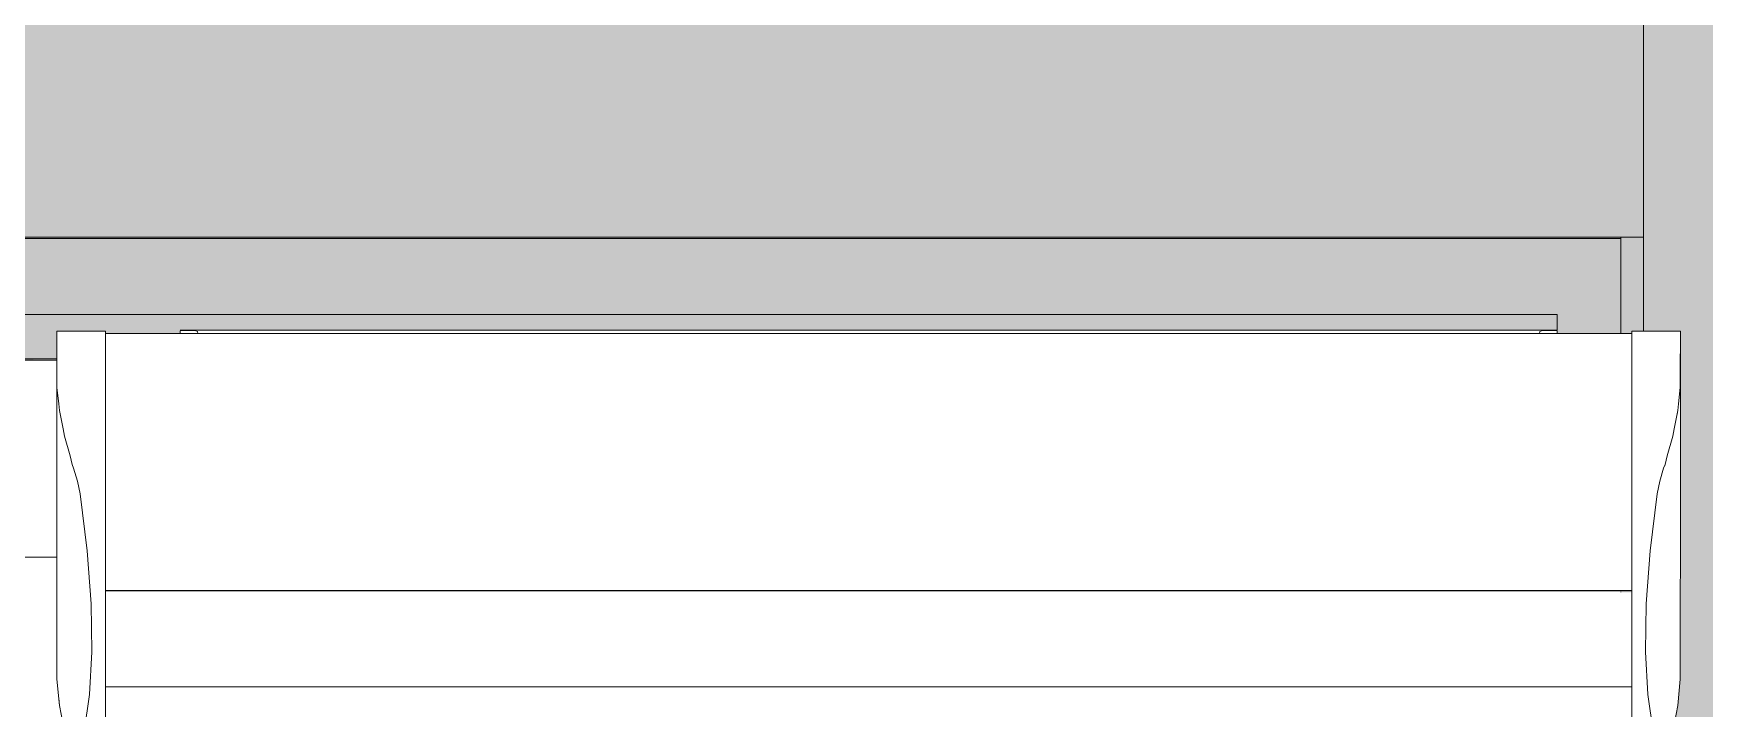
# Model space of a CAD drawing. Header units: metres. Extents: x -3 to 171, y -23 to 41.
# Drawn here: x 1.927 to 2.807, y -11.372 to -11.016 of the extents above; entities that cross this region are included whole.
import ezdxf

# ---------------------------------------------------------------- set-up
doc = ezdxf.new("R2010")
doc.units = ezdxf.units.M
doc.header["$MEASUREMENT"] = 0
doc.set_wipeout_variables(frame=1)
doc.linetypes.add('Wipeout_Contour', pattern=[1, 0, -1])
doc.layers.add('6._Dach PP STG1_1_325 Dachfenster', color=7, linetype='Continuous')
doc.layers.add('6._Dach PP STG1_1_330 Dachaufbau', color=7, linetype='Continuous')

msp = doc.modelspace()

# ---------------------------------------------------------------- hatches: boundary and pattern name
at = {"layer": '6._Dach PP STG1_1_330 Dachaufbau', "linetype": 'Continuous', "lineweight": 0, "true_color": 0x000000}
h = msp.add_hatch(color=18, dxfattribs=at)
h.paths.add_polyline_path([(6.26, -13.58499), (3.315, -13.58499), (3.315, -11.155), (6.26, -11.155), (6.26, -10.4), (0.03813, -10.4), (0.05526, -15.07), (1.01714, -15.07), (1.01714, -14.22801), (2.76714, -14.22801), (2.76714, -15.07), (3.44551, -15.07), (3.44551, -14.22801), (5.19551, -14.22801), (5.19551, -15.07), (6.26, -15.07)])
h.paths.add_polyline_path([(1.06307, -12.8025), (1.06307, -11.20127), (2.76307, -11.20127), (2.76307, -12.8025)], flags=0)

# ---------------------------------------------------------------- linework, layer by layer
at = {"layer": '6._Dach PP STG1_1_325 Dachfenster', "color": 7, "linetype": 'Continuous', "lineweight": 13, "ltscale": 1000, "true_color": 0xf4f4f4, "flags": 128}
for points in [[(2.775, -11.12349), (2.775, -10.50123)], [(1.06307, -11.12349), (1.075, -11.12349), (2.76307, -11.12349), (2.775, -11.12349)], [(2.76307, -11.1242), (1.07685, -11.1242)], [(2.76307, -11.1242), (2.76307, -11.12349)], [(2.76307, -11.1242), (2.76307, -11.17423)], [(2.775, -11.17303), (2.775, -11.12349)], [(2.72955, -11.16426), (1.12415, -11.16426)], [(2.72955, -11.17253), (2.72955, -11.16426)]]:
    msp.add_lwpolyline(points, dxfattribs=at)
at = {"layer": '6._Dach PP STG1_1_330 Dachaufbau', "color": 7, "linetype": 'Continuous', "lineweight": 18, "ltscale": 1000, "flags": 128}
for points in [[(2.76307, -11.20127), (1.06307, -11.20127)], [(2.76307, -12.8025), (2.76307, -11.20127)]]:
    msp.add_lwpolyline(points, dxfattribs=at)

# ---------------------------------------------------------------- next in the draw order: wipeouts: each hides what was drawn before it
at = {"color": 254, "linetype": 'Wipeout_Contour', "lineweight": 0, "ltscale": 45.42812}
msp.add_wipeout([(1.93922, -11.17303), (1.93923, -11.18038), (1.96485, -11.18038), (1.96485, -11.17303)], dxfattribs=at).dxf.layer = '6._Dach PP STG1_1_325 Dachfenster'
at = {"color": 254, "linetype": 'Wipeout_Contour', "lineweight": 0, "ltscale": 90.675281}
msp.add_wipeout([(2.00415, -11.17253), (2.01245, -11.17275), (2.01325, -11.17324), (2.01346, -11.17423), (2.72024, -11.17423), (2.72045, -11.17324), (2.72125, -11.17275), (2.72955, -11.17275)], dxfattribs=at).dxf.layer = '6._Dach PP STG1_1_325 Dachfenster'
at = {"color": 254, "linetype": 'Wipeout_Contour', "lineweight": 0, "ltscale": 46.114849}
msp.add_wipeout([(2.76885, -11.17303), (2.76885, -11.18038), (2.79448, -11.18038), (2.79449, -11.17303)], dxfattribs=at).dxf.layer = '6._Dach PP STG1_1_325 Dachfenster'
at = {"color": 254, "linetype": 'Wipeout_Contour', "lineweight": 0, "ltscale": 57.429824}
msp.add_wipeout([(1.91449, -11.26665), (1.91448, -11.29204), (1.92685, -11.29204), (1.92685, -11.18833), (1.91449, -11.18833)], dxfattribs=at).dxf.layer = '6._Dach PP STG1_1_325 Dachfenster'
at = {"color": 254, "linetype": 'Wipeout_Contour', "lineweight": 0, "ltscale": 57.797396}
msp.add_wipeout([(2.79055, -11.22821), (2.79055, -11.38386), (2.79315, -11.37021), (2.79315, -11.21485), (2.79124, -11.22444)], dxfattribs=at).dxf.layer = '6._Dach PP STG1_1_325 Dachfenster'
at = {"color": 254, "linetype": 'Wipeout_Contour', "lineweight": 0, "ltscale": 46.637685}
msp.add_wipeout([(2.76885, -11.28871), (2.76885, -11.31657), (2.77647, -11.31657), (2.77855, -11.28871)], dxfattribs=at).dxf.layer = '6._Dach PP STG1_1_325 Dachfenster'
at = {"color": 254, "linetype": 'Wipeout_Contour', "lineweight": 0, "ltscale": 46.928062}
msp.add_wipeout([(2.76885, -11.36444), (2.76885, -11.38382), (2.78021, -11.38382), (2.77732, -11.36444)], dxfattribs=at).dxf.layer = '6._Dach PP STG1_1_325 Dachfenster'

# ---------------------------------------------------------------- next in the draw order: linework, layer by layer
at = {"layer": '6._Dach PP STG1_1_325 Dachfenster', "color": 7, "linetype": 'Continuous', "lineweight": 13, "ltscale": 1000, "flags": 128}
for points in [[(1.93922, -11.17515), (1.93922, -11.17303)], [(2.79449, -11.17515), (2.79449, -11.17303)]]:
    msp.add_lwpolyline(points, dxfattribs=at)

# ---------------------------------------------------------------- next in the draw order: wipeouts: each hides what was drawn before it
at = {"color": 254, "linetype": 'Wipeout_Contour', "lineweight": 0, "ltscale": 56.583514}
msp.add_wipeout([(2.00415, -11.17275), (2.00415, -11.17423), (2.01346, -11.17423), (2.01325, -11.17324), (2.01245, -11.17275)], dxfattribs=at).dxf.layer = '6._Dach PP STG1_1_325 Dachfenster'
at = {"color": 254, "linetype": 'Wipeout_Contour', "lineweight": 0, "ltscale": 57.478652}
msp.add_wipeout([(2.72045, -11.17324), (2.72024, -11.17423), (2.72955, -11.17423), (2.72955, -11.17275), (2.72125, -11.17275)], dxfattribs=at).dxf.layer = '6._Dach PP STG1_1_325 Dachfenster'
at = {"color": 254, "linetype": 'Wipeout_Contour', "lineweight": 0, "ltscale": 46.146131}
msp.add_wipeout([(2.76885, -11.18038), (2.76885, -11.18915), (2.79447, -11.18915), (2.79448, -11.18038)], dxfattribs=at).dxf.layer = '6._Dach PP STG1_1_325 Dachfenster'
at = {"color": 254, "linetype": 'Wipeout_Contour', "lineweight": 0, "ltscale": 45.459256}
msp.add_wipeout([(1.93922, -11.18762), (1.92685, -11.18762), (1.92685, -11.18833), (1.93922, -11.18833)], dxfattribs=at).dxf.layer = '6._Dach PP STG1_1_325 Dachfenster'
at = {"color": 254, "linetype": 'Wipeout_Contour', "lineweight": 0, "ltscale": 57.720491}
msp.add_wipeout([(2.7935, -11.21128), (2.79315, -11.21485), (2.79315, -11.37021), (2.79445, -11.3563), (2.79445, -11.20266)], dxfattribs=at).dxf.layer = '6._Dach PP STG1_1_325 Dachfenster'
at = {"color": 254, "linetype": 'Wipeout_Contour', "lineweight": 0, "ltscale": 46.540106}
msp.add_wipeout([(2.76885, -11.25859), (2.76885, -11.28871), (2.77855, -11.28871), (2.78229, -11.25859)], dxfattribs=at).dxf.layer = '6._Dach PP STG1_1_325 Dachfenster'
at = {"color": 254, "linetype": 'Wipeout_Contour', "lineweight": 0, "ltscale": 102.525848}
msp.add_wipeout([(1.92685, -11.29204), (1.92685, -11.91012), (1.94135, -11.91012), (1.94135, -11.37525), (1.94115, -11.37337), (1.94055, -11.37021), (1.93925, -11.3563), (1.93925, -11.34033), (1.93923, -11.29204)], dxfattribs=at).dxf.layer = '6._Dach PP STG1_1_325 Dachfenster'
at = {"color": 254, "linetype": 'Wipeout_Contour', "lineweight": 0, "ltscale": 46.822812}
msp.add_wipeout([(2.76885, -11.34196), (2.76885, -11.36444), (2.77732, -11.36444), (2.77604, -11.34196)], dxfattribs=at).dxf.layer = '6._Dach PP STG1_1_325 Dachfenster'

# ---------------------------------------------------------------- next in the draw order: wipeouts: each hides what was drawn before it
at = {"color": 254, "linetype": 'Wipeout_Contour', "lineweight": 0, "ltscale": 57.278042}
msp.add_wipeout([(1.92685, -11.18833), (1.92685, -11.29204), (1.93923, -11.29204), (1.93922, -11.26665), (1.93922, -11.18833)], dxfattribs=at).dxf.layer = '6._Dach PP STG1_1_325 Dachfenster'
at = {"color": 254, "linetype": 'Wipeout_Contour', "lineweight": 0, "ltscale": 46.183179}
msp.add_wipeout([(2.76885, -11.18915), (2.76885, -11.19947), (2.79446, -11.19947), (2.79447, -11.18915)], dxfattribs=at).dxf.layer = '6._Dach PP STG1_1_325 Dachfenster'
at = {"color": 254, "linetype": 'Wipeout_Contour', "lineweight": 0, "ltscale": 46.70856}
msp.add_wipeout([(2.76885, -11.31657), (2.76885, -11.34196), (2.77604, -11.34196), (2.77647, -11.31657)], dxfattribs=at).dxf.layer = '6._Dach PP STG1_1_325 Dachfenster'

# ---------------------------------------------------------------- next in the draw order: wipeouts: each hides what was drawn before it
at = {"color": 254, "linetype": 'Wipeout_Contour', "lineweight": 0, "ltscale": 45.459878}
msp.add_wipeout([(1.93923, -11.18038), (1.93924, -11.18915), (1.96485, -11.18915), (1.96485, -11.18038)], dxfattribs=at).dxf.layer = '6._Dach PP STG1_1_325 Dachfenster'
at = {"color": 254, "linetype": 'Wipeout_Contour', "lineweight": 0, "ltscale": 56.908278}
msp.add_wipeout([(1.94315, -11.22821), (1.94315, -11.38386), (1.94725, -11.39735), (1.94725, -11.24324), (1.94614, -11.23858)], dxfattribs=at).dxf.layer = '6._Dach PP STG1_1_325 Dachfenster'
at = {"color": 254, "linetype": 'Wipeout_Contour', "lineweight": 0, "ltscale": 140.019798}
msp.add_wipeout([(2.78535, -11.39952), (2.78645, -11.39735), (2.78645, -11.24324), (2.78569, -11.24515), (2.78361, -11.25201), (2.78229, -11.25859), (2.77855, -11.28871), (2.77647, -11.31657), (2.77604, -11.34196), (2.77732, -11.36444), (2.78021, -11.38382), (2.78471, -11.3998)], dxfattribs=at).dxf.layer = '6._Dach PP STG1_1_325 Dachfenster'

# ---------------------------------------------------------------- next in the draw order: wipeouts: each hides what was drawn before it
at = {"color": 254, "linetype": 'Wipeout_Contour', "lineweight": 0, "ltscale": 56.740671}
msp.add_wipeout([(1.93925, -11.3563), (1.94055, -11.37021), (1.94055, -11.21485), (1.9402, -11.21128), (1.93925, -11.20266)], dxfattribs=at).dxf.layer = '6._Dach PP STG1_1_325 Dachfenster'
at = {"color": 254, "linetype": 'Wipeout_Contour', "lineweight": 0, "ltscale": 57.872933}
msp.add_wipeout([(2.78645, -11.39735), (2.79055, -11.38386), (2.79055, -11.22821), (2.78757, -11.23858), (2.78645, -11.24324)], dxfattribs=at).dxf.layer = '6._Dach PP STG1_1_325 Dachfenster'
at = {"color": 254, "linetype": 'Wipeout_Contour', "lineweight": 0, "ltscale": 138.312646}
msp.add_wipeout([(1.94725, -11.24324), (1.94725, -11.39735), (1.94836, -11.39952), (1.949, -11.3998), (1.9535, -11.38382), (1.95639, -11.36444), (1.95767, -11.34196), (1.95724, -11.31657), (1.95516, -11.28871), (1.95142, -11.25859), (1.9501, -11.25201), (1.94802, -11.24515)], dxfattribs=at).dxf.layer = '6._Dach PP STG1_1_325 Dachfenster'

# ---------------------------------------------------------------- next in the draw order: linework, layer by layer
at = {"layer": '6._Dach PP STG1_1_325 Dachfenster', "color": 7, "linetype": 'Continuous', "lineweight": 13, "ltscale": 1000, "flags": 128}
for points in [[(2.79445, -11.34033), (2.79449, -11.26665)], [(2.79445, -11.35497), (2.79445, -11.34033)], [(2.78535, -11.39952), (2.78645, -11.39735), (2.79055, -11.38386), (2.79315, -11.37021), (2.79445, -11.3563), (2.79445, -11.35497)]]:
    msp.add_lwpolyline(points, dxfattribs=at)

# ---------------------------------------------------------------- next in the draw order: wipeouts: each hides what was drawn before it
at = {"color": 254, "linetype": 'Wipeout_Contour', "lineweight": 0, "ltscale": 45.497481}
msp.add_wipeout([(1.93924, -11.18915), (1.93925, -11.19947), (1.96485, -11.19947), (1.96485, -11.18915)], dxfattribs=at).dxf.layer = '6._Dach PP STG1_1_325 Dachfenster'
at = {"color": 254, "linetype": 'Wipeout_Contour', "lineweight": 0, "ltscale": 56.820076}
msp.add_wipeout([(1.94055, -11.37021), (1.94315, -11.38386), (1.94315, -11.22821), (1.94247, -11.22444), (1.94055, -11.21485)], dxfattribs=at).dxf.layer = '6._Dach PP STG1_1_325 Dachfenster'
at = {"color": 254, "linetype": 'Wipeout_Contour', "lineweight": 0, "ltscale": 57.516997}
msp.add_wipeout([(2.76885, -11.21128), (2.76885, -11.22444), (2.79124, -11.22444), (2.79315, -11.21485), (2.7935, -11.21128)], dxfattribs=at).dxf.layer = '6._Dach PP STG1_1_325 Dachfenster'
at = {"color": 254, "linetype": 'Wipeout_Contour', "lineweight": 0, "ltscale": 45.760917}
msp.add_wipeout([(1.95142, -11.25859), (1.95516, -11.28871), (1.96485, -11.28871), (1.96485, -11.25859)], dxfattribs=at).dxf.layer = '6._Dach PP STG1_1_325 Dachfenster'
at = {"color": 254, "linetype": 'Wipeout_Contour', "lineweight": 0, "ltscale": 46.157383}
msp.add_wipeout([(1.95639, -11.36444), (1.9535, -11.38382), (1.96485, -11.38382), (1.96485, -11.36444)], dxfattribs=at).dxf.layer = '6._Dach PP STG1_1_325 Dachfenster'

# ---------------------------------------------------------------- next in the draw order: linework, layer by layer
at = {"layer": '6._Dach PP STG1_1_325 Dachfenster', "color": 7, "linetype": 'Continuous', "lineweight": 13, "ltscale": 1000, "flags": 128}
for points in [[(1.93922, -11.18762), (1.92685, -11.18762), (1.91449, -11.18762)], [(1.93922, -11.18833), (1.92685, -11.18833), (1.91449, -11.18833)], [(1.93922, -11.26665), (1.93925, -11.34033)], [(1.91448, -11.29204), (1.92685, -11.29204), (1.93923, -11.29204)], [(1.93925, -11.35497), (1.93925, -11.34033)], [(1.94836, -11.39952), (1.94725, -11.39735), (1.94315, -11.38386), (1.94055, -11.37021), (1.93925, -11.3563), (1.93925, -11.35497)]]:
    msp.add_lwpolyline(points, dxfattribs=at)

# ---------------------------------------------------------------- next in the draw order: wipeouts: each hides what was drawn before it
at = {"color": 254, "linetype": 'Wipeout_Contour', "lineweight": 0, "ltscale": 45.820021}
msp.add_wipeout([(2.76885, -11.18173), (1.96485, -11.18173), (1.96485, -11.19042), (2.76885, -11.19042)], dxfattribs=at).dxf.layer = '6._Dach PP STG1_1_325 Dachfenster'
at = {"color": 254, "linetype": 'Wipeout_Contour', "lineweight": 0, "ltscale": 56.773704}
msp.add_wipeout([(1.93925, -11.20266), (1.9402, -11.21128), (1.96485, -11.21128), (1.96485, -11.19947), (1.93925, -11.19947)], dxfattribs=at).dxf.layer = '6._Dach PP STG1_1_325 Dachfenster'
at = {"color": 254, "linetype": 'Wipeout_Contour', "lineweight": 0, "ltscale": 57.442473}
msp.add_wipeout([(2.76885, -11.19947), (2.76885, -11.21128), (2.7935, -11.21128), (2.79445, -11.20266), (2.79446, -11.19947)], dxfattribs=at).dxf.layer = '6._Dach PP STG1_1_325 Dachfenster'
at = {"color": 254, "linetype": 'Wipeout_Contour', "lineweight": 0, "ltscale": 56.870087}
msp.add_wipeout([(1.94247, -11.22444), (1.94315, -11.22821), (1.94614, -11.23858), (1.96485, -11.23858), (1.96485, -11.22444)], dxfattribs=at).dxf.layer = '6._Dach PP STG1_1_325 Dachfenster'
at = {"color": 254, "linetype": 'Wipeout_Contour', "lineweight": 0, "ltscale": 57.594846}
msp.add_wipeout([(2.76885, -11.22444), (2.76885, -11.23858), (2.78757, -11.23858), (2.79055, -11.22821), (2.79124, -11.22444)], dxfattribs=at).dxf.layer = '6._Dach PP STG1_1_325 Dachfenster'
at = {"color": 254, "linetype": 'Wipeout_Contour', "lineweight": 0, "ltscale": 46.096732}
msp.add_wipeout([(1.95639, -11.36444), (1.96485, -11.36444), (1.96485, -11.34196), (1.95767, -11.34196)], dxfattribs=at).dxf.layer = '6._Dach PP STG1_1_325 Dachfenster'

# ---------------------------------------------------------------- next in the draw order: linework, layer by layer
at = {"layer": '6._Dach PP STG1_1_325 Dachfenster', "color": 7, "linetype": 'Continuous', "lineweight": 13, "ltscale": 1000, "flags": 128}
msp.add_lwpolyline([(2.79449, -11.26665), (2.79449, -11.17515)], dxfattribs=at)

# ---------------------------------------------------------------- next in the draw order: wipeouts: each hides what was drawn before it
at = {"color": 254, "linetype": 'Wipeout_Contour', "lineweight": 0, "ltscale": 45.788383}
msp.add_wipeout([(1.96485, -11.17423), (1.96485, -11.18173), (2.76885, -11.18173), (2.76885, -11.17423)], dxfattribs=at).dxf.layer = '6._Dach PP STG1_1_325 Dachfenster'
at = {"color": 254, "linetype": 'Wipeout_Contour', "lineweight": 0, "ltscale": 45.857052}
msp.add_wipeout([(1.96485, -11.19042), (1.96485, -11.20068), (2.76885, -11.20068), (2.76885, -11.19042)], dxfattribs=at).dxf.layer = '6._Dach PP STG1_1_325 Dachfenster'
at = {"color": 254, "linetype": 'Wipeout_Contour', "lineweight": 0, "ltscale": 56.823146}
msp.add_wipeout([(1.9402, -11.21128), (1.94055, -11.21485), (1.94247, -11.22444), (1.96485, -11.22444), (1.96485, -11.21128)], dxfattribs=at).dxf.layer = '6._Dach PP STG1_1_325 Dachfenster'
at = {"color": 254, "linetype": 'Wipeout_Contour', "lineweight": 0, "ltscale": 57.366291}
msp.add_wipeout([(1.94614, -11.23858), (1.94725, -11.24324), (1.94802, -11.24515), (1.96485, -11.24515), (1.96485, -11.23858)], dxfattribs=at).dxf.layer = '6._Dach PP STG1_1_325 Dachfenster'
at = {"color": 254, "linetype": 'Wipeout_Contour', "lineweight": 0, "ltscale": 58.073798}
msp.add_wipeout([(2.76885, -11.23858), (2.76885, -11.24515), (2.78569, -11.24515), (2.78645, -11.24324), (2.78757, -11.23858)], dxfattribs=at).dxf.layer = '6._Dach PP STG1_1_325 Dachfenster'
at = {"color": 254, "linetype": 'Wipeout_Contour', "lineweight": 0, "ltscale": 46.023777}
msp.add_wipeout([(1.95767, -11.34196), (1.96485, -11.34196), (1.96485, -11.31657), (1.95724, -11.31657)], dxfattribs=at).dxf.layer = '6._Dach PP STG1_1_325 Dachfenster'
at = {"color": 254, "linetype": 'Wipeout_Contour', "lineweight": 0, "ltscale": 46.546063}
msp.add_wipeout([(1.96485, -11.36126), (1.96485, -11.38247), (2.76885, -11.38247), (2.76885, -11.36126)], dxfattribs=at).dxf.layer = '6._Dach PP STG1_1_325 Dachfenster'

# ---------------------------------------------------------------- next in the draw order: linework, layer by layer
at = {"layer": '6._Dach PP STG1_1_325 Dachfenster', "color": 7, "linetype": 'Continuous', "lineweight": 13, "ltscale": 1000, "flags": 128}
for points in [[(1.93922, -11.17303), (1.96485, -11.17303)], [(1.93922, -11.26665), (1.93922, -11.17515)], [(1.96485, -11.17423), (2.76885, -11.17423)], [(2.00415, -11.17253), (2.72955, -11.17253)], [(2.00415, -11.17423), (2.00415, -11.17275)], [(2.01245, -11.17275), (2.01325, -11.17324)], [(2.01325, -11.17324), (2.01346, -11.17423)], [(2.72045, -11.17324), (2.72024, -11.17423)], [(2.72045, -11.17324), (2.72125, -11.17275)], [(2.72955, -11.17423), (2.72955, -11.17275)], [(2.79449, -11.17303), (2.76885, -11.17303)]]:
    msp.add_lwpolyline(points, dxfattribs=at)

# ---------------------------------------------------------------- next in the draw order: wipeouts: each hides what was drawn before it
at = {"color": 254, "linetype": 'Wipeout_Contour', "lineweight": 0, "ltscale": 45.90002}
msp.add_wipeout([(2.76885, -11.20068), (1.96485, -11.20068), (1.96485, -11.21241), (2.76885, -11.21241)], dxfattribs=at).dxf.layer = '6._Dach PP STG1_1_325 Dachfenster'
at = {"color": 254, "linetype": 'Wipeout_Contour', "lineweight": 0, "ltscale": 45.689651}
msp.add_wipeout([(1.94802, -11.24515), (1.9501, -11.25201), (1.96485, -11.25201), (1.96485, -11.24515)], dxfattribs=at).dxf.layer = '6._Dach PP STG1_1_325 Dachfenster'
at = {"color": 254, "linetype": 'Wipeout_Contour', "lineweight": 0, "ltscale": 46.412771}
msp.add_wipeout([(2.76885, -11.24515), (2.76885, -11.25201), (2.78361, -11.25201), (2.78569, -11.24515)], dxfattribs=at).dxf.layer = '6._Dach PP STG1_1_325 Dachfenster'
at = {"color": 254, "linetype": 'Wipeout_Contour', "lineweight": 0, "ltscale": 45.887802}
msp.add_wipeout([(1.95724, -11.31657), (1.96485, -11.31657), (1.96485, -11.28871), (1.95516, -11.28871)], dxfattribs=at).dxf.layer = '6._Dach PP STG1_1_325 Dachfenster'
at = {"color": 254, "linetype": 'Wipeout_Contour', "lineweight": 0, "ltscale": 46.5026}
msp.add_wipeout([(1.96485, -11.36041), (1.96485, -11.36126), (2.76885, -11.36126), (2.76885, -11.36041)], dxfattribs=at).dxf.layer = '6._Dach PP STG1_1_325 Dachfenster'

# ---------------------------------------------------------------- next in the draw order: wipeouts: each hides what was drawn before it
at = {"color": 254, "linetype": 'Wipeout_Contour', "lineweight": 0, "ltscale": 45.948232}
msp.add_wipeout([(1.96485, -11.21241), (1.96485, -11.22536), (2.76885, -11.22536), (2.76885, -11.21241)], dxfattribs=at).dxf.layer = '6._Dach PP STG1_1_325 Dachfenster'
at = {"color": 254, "linetype": 'Wipeout_Contour', "lineweight": 0, "ltscale": 45.723399}
msp.add_wipeout([(1.9501, -11.25201), (1.95142, -11.25859), (1.96485, -11.25859), (1.96485, -11.25201)], dxfattribs=at).dxf.layer = '6._Dach PP STG1_1_325 Dachfenster'
at = {"color": 254, "linetype": 'Wipeout_Contour', "lineweight": 0, "ltscale": 46.431123}
msp.add_wipeout([(2.76885, -11.25201), (2.76885, -11.25859), (2.78229, -11.25859), (2.78361, -11.25201)], dxfattribs=at).dxf.layer = '6._Dach PP STG1_1_325 Dachfenster'
at = {"color": 254, "linetype": 'Wipeout_Contour', "lineweight": 0, "ltscale": 46.25996}
msp.add_wipeout([(1.96485, -11.28779), (1.96485, -11.3095), (2.76885, -11.3095), (2.76885, -11.28779)], dxfattribs=at).dxf.layer = '6._Dach PP STG1_1_325 Dachfenster'
at = {"color": 254, "linetype": 'Wipeout_Contour', "lineweight": 0, "ltscale": 46.455466}
msp.add_wipeout([(1.96485, -11.36041), (2.76885, -11.36041), (2.76885, -11.33694), (1.96485, -11.33694)], dxfattribs=at).dxf.layer = '6._Dach PP STG1_1_325 Dachfenster'

# ---------------------------------------------------------------- next in the draw order: linework, layer by layer
at = {"layer": '6._Dach PP STG1_1_325 Dachfenster', "color": 7, "linetype": 'Continuous', "lineweight": 13, "ltscale": 1000, "flags": 128}
for points in [[(1.93922, -11.17303), (1.93923, -11.18038), (1.93924, -11.18915), (1.93925, -11.19947), (1.93925, -11.20266), (1.9402, -11.21128), (1.94055, -11.21485), (1.94247, -11.22444), (1.94315, -11.22821), (1.94614, -11.23858), (1.94725, -11.24324), (1.94802, -11.24515), (1.9501, -11.25201), (1.95142, -11.25859), (1.95516, -11.28871), (1.95724, -11.31657), (1.95767, -11.34196), (1.95639, -11.36444), (1.9535, -11.38382), (1.949, -11.3998)], [(2.79449, -11.17303), (2.79448, -11.18038), (2.79447, -11.18915), (2.79446, -11.19947), (2.79445, -11.20266), (2.7935, -11.21128), (2.79315, -11.21485), (2.79124, -11.22444), (2.79055, -11.22821), (2.78757, -11.23858), (2.78645, -11.24324), (2.78569, -11.24515), (2.78361, -11.25201), (2.78229, -11.25859), (2.77855, -11.28871), (2.77647, -11.31657), (2.77604, -11.34196), (2.77732, -11.36444), (2.78021, -11.38382), (2.78471, -11.3998)], [(1.96485, -11.36041), (2.76885, -11.36041)]]:
    msp.add_lwpolyline(points, dxfattribs=at)

# ---------------------------------------------------------------- next in the draw order: wipeouts: each hides what was drawn before it
at = {"color": 254, "linetype": 'Wipeout_Contour', "lineweight": 0, "ltscale": 46.001002}
msp.add_wipeout([(1.96485, -11.22536), (1.96485, -11.23943), (2.76885, -11.23943), (2.76885, -11.22536)], dxfattribs=at).dxf.layer = '6._Dach PP STG1_1_325 Dachfenster'
at = {"color": 254, "linetype": 'Wipeout_Contour', "lineweight": 0, "ltscale": 46.159549}
msp.add_wipeout([(2.76885, -11.25802), (1.96485, -11.25802), (1.96485, -11.28779), (2.76885, -11.28779)], dxfattribs=at).dxf.layer = '6._Dach PP STG1_1_325 Dachfenster'
at = {"color": 254, "linetype": 'Wipeout_Contour', "lineweight": 0, "ltscale": 46.35812}
msp.add_wipeout([(1.96485, -11.31056), (1.96485, -11.33694), (2.76885, -11.33694), (2.76885, -11.31056)], dxfattribs=at).dxf.layer = '6._Dach PP STG1_1_325 Dachfenster'

# ---------------------------------------------------------------- next in the draw order: wipeouts: each hides what was drawn before it
at = {"color": 254, "linetype": 'Wipeout_Contour', "lineweight": 0, "ltscale": 46.040218}
msp.add_wipeout([(1.96485, -11.24551), (2.76885, -11.24551), (2.76885, -11.23943), (1.96485, -11.23943)], dxfattribs=at).dxf.layer = '6._Dach PP STG1_1_325 Dachfenster'
at = {"color": 254, "linetype": 'Wipeout_Contour', "lineweight": 0, "ltscale": 46.089107}
msp.add_wipeout([(2.76885, -11.25194), (1.96485, -11.25194), (1.96485, -11.25802), (2.76885, -11.25802)], dxfattribs=at).dxf.layer = '6._Dach PP STG1_1_325 Dachfenster'
at = {"color": 254, "linetype": 'Wipeout_Contour', "lineweight": 0, "ltscale": 46.30393}
msp.add_wipeout([(1.96485, -11.30971), (1.96485, -11.31028), (2.76885, -11.31028), (2.76885, -11.30971)], dxfattribs=at).dxf.layer = '6._Dach PP STG1_1_325 Dachfenster'

# ---------------------------------------------------------------- next in the draw order: linework, layer by layer
at = {"layer": '6._Dach PP STG1_1_325 Dachfenster', "color": 7, "linetype": 'Continuous', "lineweight": 13, "ltscale": 1000, "flags": 128}
msp.add_lwpolyline([(1.96485, -11.3095), (2.76885, -11.3095)], dxfattribs=at)

# ---------------------------------------------------------------- next in the draw order: wipeouts: each hides what was drawn before it
at = {"color": 254, "linetype": 'Wipeout_Contour', "lineweight": 0, "ltscale": 46.064669}
msp.add_wipeout([(1.96485, -11.24551), (1.96485, -11.25194), (2.76885, -11.25194), (2.76885, -11.24551)], dxfattribs=at).dxf.layer = '6._Dach PP STG1_1_325 Dachfenster'

# ---------------------------------------------------------------- next in the draw order: linework, layer by layer
at = {"layer": '6._Dach PP STG1_1_325 Dachfenster', "color": 7, "linetype": 'Continuous', "lineweight": 13, "ltscale": 1000, "flags": 128}
for points in [[(1.96485, -11.17303), (1.96485, -11.18038), (1.96485, -11.18915), (1.96485, -11.19947), (1.96485, -11.21128), (1.96485, -11.22444), (1.96485, -11.23858), (1.96485, -11.24515), (1.96485, -11.25201), (1.96485, -11.25859), (1.96485, -11.28871), (1.96485, -11.31657), (1.96485, -11.34196), (1.96485, -11.36444), (1.96485, -11.38382), (1.96485, -11.3998)], [(2.76885, -11.17303), (2.76885, -11.18038), (2.76885, -11.18915), (2.76885, -11.19947), (2.76885, -11.21128), (2.76885, -11.22444), (2.76885, -11.23858), (2.76885, -11.24515), (2.76885, -11.25201), (2.76885, -11.25859), (2.76885, -11.28871), (2.76885, -11.31657), (2.76885, -11.34196), (2.76885, -11.36444), (2.76885, -11.38382), (2.76885, -11.3998)]]:
    msp.add_lwpolyline(points, dxfattribs=at)

doc.saveas('drawing.dxf')
